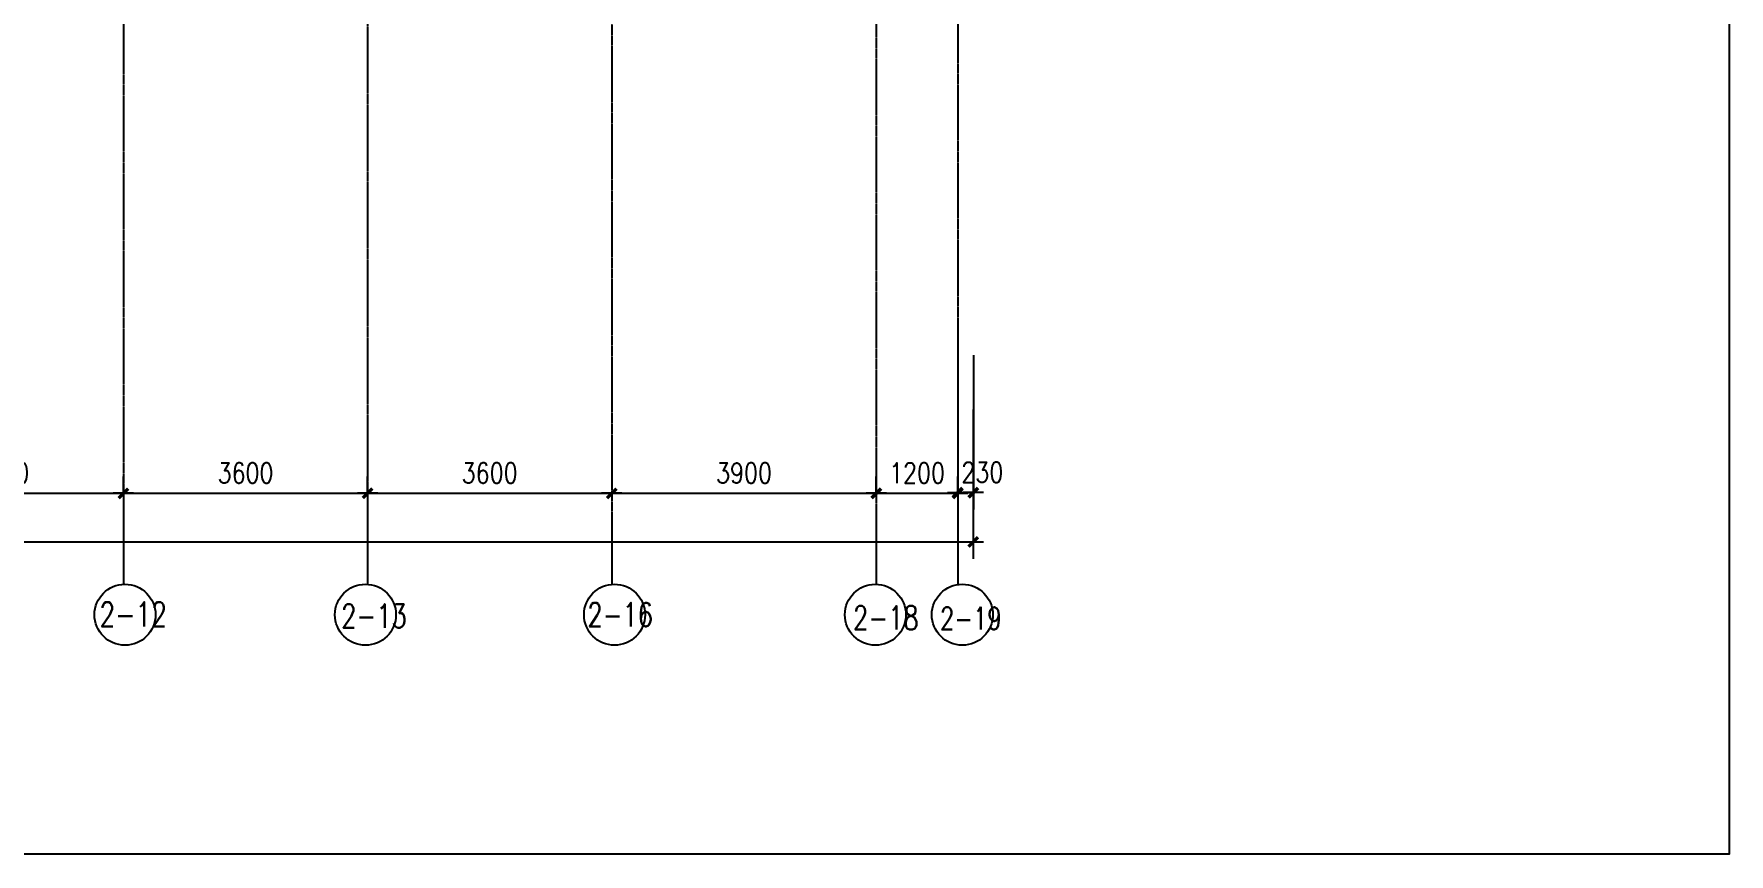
# Model space of a CAD drawing. Extents: x -170759 to 304867, y -311201 to 112352.
# Drawn here: x -32336 to -7344, y -137495 to -125400 of the extents above; entities that cross this region are included whole.
import ezdxf

# ---------------------------------------------------------------- set-up
doc = ezdxf.new("R2010")
doc.units = 0
doc.linetypes.add('DOT2', pattern=[0.125, 0, -0.125])
doc.linetypes.add('DOTE', pattern=[2.42, 2, -0.2, 0.02, -0.2])
doc.layers.get('0').update_dxf_attribs({"linetype": 'CONTINUOUS'})
doc.layers.get('DEFPOINTS').update_dxf_attribs({"linetype": 'CONTINUOUS'})
for name, color, linetype in [('4', 2, 'DOT2'), ('AXIS', 3, 'CONTINUOUS'), ('DOTE', 251, 'CONTINUOUS'), ('TC', 253, 'CONTINUOUS')]:
    doc.layers.add(name, color=color, linetype=linetype)
doc.styles.add('DIM_FONT', font='SIMPLEX.shx', dxfattribs={"width": 0.8})
doc.styles.add('STYLE1', font='txt.shx', dxfattribs={"width": 0.8, "bigfont": 'HZTXT.shx'})
doc.dimstyles.new('NORMAL', dxfattribs={"dimtxt": 300, "dimasz": 1, "dimexe": 250, "dimexo": 300, "dimgap": 150, "dimtad": 1, "dimdec": 0, "dimzin": 0, "dimdsep": 46, "dimtxsty": 'DIM_FONT', "dimblk": '_DIMX', "dimblk1": '_DIMX', "dimblk2": '_DIMX', "dimsah": 1, "dimcen": 2.5, "dimclrt": 7, "dimadec": 0, "dimazin": 0, "dimtfac": 1, "dimtdec": 0, "dimtix": 1, "dimtmove": 2, "dimatfit": 3, "dimldrblk": '_DIMX', "dimfxl": 0, "dimtolj": 1, "dimtzin": 0, "dimarcsym": 0})

# ---------------------------------------------------------------- blocks, each defined once
blk = doc.blocks.new('_DIMX')
blk.add_line((-150, 0), (150, 0))
at = {"const_width": 50}
blk.add_lwpolyline([(-70, -70), (70, 70)], dxfattribs=at)
blk = doc.blocks.new('*D720')
at = {"layer": 'AXIS', "color": 0, "lineweight": -2}
for p, q in [((-18716, -130136), (-18716, -132415)), ((-18486, -130136), (-18486, -132415)), ((-18717, -132165), (-18718, -132165)), ((-18716, -132165), (-18486, -132165)), ((-18485, -132165), (-18484, -132165))]:
    blk.add_line(p, q, dxfattribs=at)
at = {"layer": 'DEFPOINTS', "color": 0}
for p in [(-18716, -129836, 0), (-18486, -129836, 0), (-18486, -132165)]:
    blk.add_point(p, dxfattribs=at)
at = {"layer": 'AXIS', "color": 0, "lineweight": -2}
blk.add_blockref('_DIMX', (-18716, -132165), dxfattribs=at)
at = {"layer": 'AXIS', "color": 0, "lineweight": -2, "rotation": 180}
blk.add_blockref('_DIMX', (-18486, -132165), dxfattribs=at)
at = {"layer": 'AXIS', "color": 7, "insert": (-18353, -131865), "char_height": 300, "attachment_point": 5, "style": 'DIM_FONT'}
blk.add_mtext('\\A1;230', dxfattribs=at)

msp = doc.modelspace()

# ---------------------------------------------------------------- linework, layer by layer
msp.add_lwpolyline([(-105851.41103, -67940.96664), (-7344.01912, -67940.96664), (-7344.01912, -137495.39095), (-105851.41103, -137495.39095)], close=True)
at = {"layer": 'AXIS'}
for p, q in [((-31016.48801, -132473.98361, 0), (-31016.48801, -133515.81529, 0)), ((-27416.48801, -132473.98361, 0), (-27416.48801, -133515.81529, 0)), ((-23816.48801, -132473.98361, 0), (-23816.48801, -133515.81529, 0)), ((-19916.48801, -132473.98361, 0), (-19916.48801, -133515.81529, 0)), ((-18716.48801, -132473.98361, 0), (-18716.48801, -133520.95851, 0))]:
    msp.add_line(p, q, dxfattribs=at)
at = {"layer": 'DOTE', "color": 251, "linetype": 'DOTE', "ltscale": 0.5}
for p, q in [((-18716.48801, -109378.00203, 0), (-18716.48801, -132689.54329, 0)), ((-31016.48801, -114437.31182, 0), (-31016.48801, -132689.54329, 0)), ((-27416.48801, -116117.31182, 0), (-27416.48801, -132689.54329, 0)), ((-23816.48801, -116237.31182, 0), (-23816.48801, -132689.54329, 0)), ((-19916.48801, -120317.31182, 0), (-19916.48801, -132689.54329, 0))]:
    msp.add_line(p, q, dxfattribs=at)
at = {"layer": 'TC'}
for centre in [(-30993.45732, -133965.58327, 0), (-27448.27415, -133965.58327, 0), (-23776.5218, -133965.58327, 0), (-19929.83714, -133965.58327, 0), (-18648.62605, -133965.58327, 0)]:
    msp.add_circle(centre, 449.77374, dxfattribs=at)

# ---------------------------------------------------------------- texts
at = {"layer": '4', "style": 'STYLE1', "width": 0.75}
for s, height, p in [('2-12', 360, (-31369.65455, -134139.59226, 0)), ('2-13', 350, (-27805.99126, -134158.05961, 0)), ('2-16', 350, (-24176.18644, -134139.34754, 0)), ('2-18', 350, (-20259.83409, -134185.76036, 0)), ('2-19', 330, (-18978.623, -134185.76036, 0))]:
    msp.add_text(s, height=height, dxfattribs=at).set_placement(p)

# ---------------------------------------------------------------- dimensions: what is measured, and where the dimension line sits
at = {"layer": 'AXIS'}
dim = msp.add_linear_dim(base=(-18486.48801, -132165.28337), p1=(-18716.48801, -129835.90237, 0), p2=(-18486.48801, -129835.90237, 0), dimstyle='NORMAL', dxfattribs=at)
dim.commit()
dim.dimension.update_dxf_attribs({"geometry": '*D720', "text_midpoint": (-18353.26097, -131865.28337), "dimtype": 160})
at = {"layer": 'TC'}
msp.add_linear_dim(base=(-18486.48801, -132890.93521), p1=(-97146.48801, -130937.31182), p2=(-18486.48801, -130637.31182), dimstyle='NORMAL', dxfattribs=at).render()
for base, p1, p2 in [((-31016.48801, -132174.94894), (-34616.48801, -132473.98361, 0), (-31016.48801, -132473.98361, 0)), ((-27416.48801, -132174.94894), (-31016.48801, -132473.98361, 0), (-27416.48801, -132473.98361, 0)), ((-23816.48801, -132174.94894), (-27416.48801, -132473.98361, 0), (-23816.48801, -132174.94894, 0)), ((-19916.48801, -132174.94894), (-23816.48801, -132174.94894, 0), (-19916.48801, -132473.98361, 0)), ((-18716.48801, -132174.94894), (-19916.48801, -132473.98361, 0), (-18716.48801, -132473.98361, 0))]:
    msp.add_linear_dim(base=base, p1=p1, p2=p2, dimstyle='NORMAL', override={"dimse1": 1}, dxfattribs=at).render()

doc.saveas('drawing.dxf')
